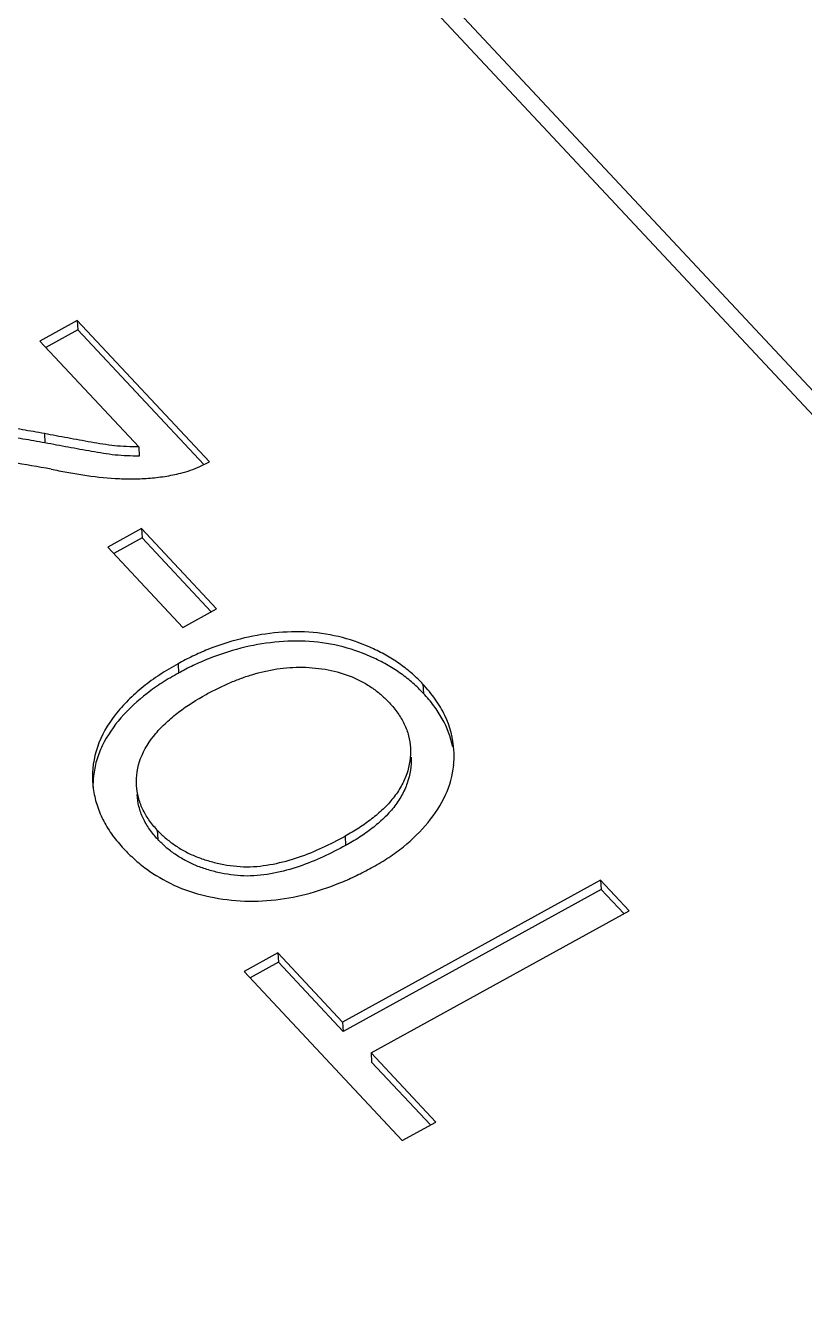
# Model space of a CAD drawing. Header units: millimetres. Extents: x 1514 to 2054, y 119 to 530.
# Drawn here: x 1785.83 to 1786.378, y 335.095 to 335.991 of the extents above; entities that cross this region are included whole.
import ezdxf

# ---------------------------------------------------------------- set-up
doc = ezdxf.new("R2010")
doc.units = ezdxf.units.MM
doc.header["$LTSCALE"] = 30.734
doc.layers.get('0').update_dxf_attribs({"linetype": 'CONTINUOUS'})

msp = doc.modelspace()

# ---------------------------------------------------------------- linework, layer by layer
at = {"color": 7}
for p, q in [((1785.38501, 336.78513), (1786.96573, 335.09544)), ((1786.9811, 335.09605), (1785.40039, 336.78574)), ((1785.86644, 335.7836), (1785.84011, 335.76911)), ((1785.86682, 335.77707), (1785.84427, 335.76466)), ((1785.86644, 335.7836), (1785.86682, 335.77707)), ((1785.95946, 335.68417), (1785.86644, 335.7836)), ((1785.95559, 335.68218), (1785.86682, 335.77707)), ((1785.84011, 335.76911), (1785.90971, 335.69472)), ((1785.84332, 335.70401), (1785.8437, 335.69749)), ((1785.90971, 335.69472), (1785.91009, 335.6882)), ((1785.95281, 335.68076), (1785.95946, 335.68417)), ((1785.91168, 335.6372), (1785.88798, 335.62416)), ((1785.91168, 335.6372), (1785.91206, 335.63067)), ((1785.96457, 335.58066), (1785.91168, 335.6372)), ((1785.91206, 335.63067), (1785.89214, 335.61971)), ((1785.96079, 335.57858), (1785.91206, 335.63067)), ((1785.88798, 335.62416), (1785.94087, 335.56762)), ((1785.94087, 335.56762), (1785.96457, 335.58066)), ((1785.93737, 335.54206), (1785.93775, 335.53554)), ((1786.10983, 335.52769), (1786.11021, 335.52117)), ((1785.92271, 335.42505), (1785.92309, 335.41852)), ((1786.05499, 335.42073), (1786.05537, 335.41421)), ((1786.23487, 335.38977), (1786.05322, 335.28981)), ((1786.23525, 335.38325), (1786.0536, 335.28328)), ((1786.23487, 335.38977), (1786.23525, 335.38325)), ((1786.25493, 335.36832), (1786.23487, 335.38977)), ((1786.25116, 335.36625), (1786.23525, 335.38325)), ((1786.07328, 335.26836), (1786.25493, 335.36832)), ((1786.00762, 335.33855), (1785.98392, 335.32551)), ((1786.00762, 335.33855), (1786.008, 335.33203)), ((1786.05322, 335.28981), (1786.00762, 335.33855)), ((1786.008, 335.33203), (1785.98808, 335.32107)), ((1786.0536, 335.28328), (1786.008, 335.33203)), ((1785.98392, 335.32551), (1786.09518, 335.20658)), ((1786.05322, 335.28981), (1786.0536, 335.28328)), ((1786.07328, 335.26836), (1786.07366, 335.26184)), ((1786.11888, 335.21962), (1786.07328, 335.26836)), ((1786.1151, 335.21754), (1786.07366, 335.26184)), ((1786.09518, 335.20658), (1786.11888, 335.21962))]:
    msp.add_line(p, q, dxfattribs=at)
for centre, radius, start, end in [((1786.06643, 335.47714), 0.06533, 354.30706, 3.36879), ((1785.94631, 335.46338), 0.06921, 183.4492, 188.8223), ((1785.93818, 335.45634), 0.06068, 173.67789, 181.41905)]:
    msp.add_arc(centre, radius, start, end, dxfattribs=at)
for points, knots in [([(1785.84332, 335.70401), (1785.83816, 335.70491), (1785.82783, 335.70674), (1785.80702, 335.70989), (1785.78595, 335.71231), (1785.7647, 335.71215), (1785.75144, 335.71074), (1785.74111, 335.70838), (1785.7336, 335.70615), (1785.72638, 335.70336), (1785.72184, 335.70101), (1785.7196, 335.69984)], [0, 0, 0, 0, 0.124441, 0.249258, 0.50048, 0.627148, 0.753704, 0.816489, 0.878674, 0.939921, 1, 1, 1, 1]), ([(1785.8437, 335.69749), (1785.83854, 335.69839), (1785.82821, 335.70021), (1785.8074, 335.70337), (1785.78633, 335.70578), (1785.76509, 335.70563), (1785.75182, 335.70421), (1785.7415, 335.70186), (1785.73398, 335.69962), (1785.72677, 335.69683), (1785.72223, 335.69448), (1785.71998, 335.69332)], [0, 0, 0, 0, 0.124441, 0.249258, 0.50048, 0.627148, 0.753704, 0.816489, 0.878674, 0.939921, 1, 1, 1, 1]), ([(1785.90971, 335.69472), (1785.90687, 335.69472), (1785.90121, 335.69471), (1785.89276, 335.69533), (1785.88442, 335.69653), (1785.87341, 335.69839), (1785.85972, 335.70089), (1785.84878, 335.70295), (1785.84332, 335.70401)], [0, 0, 0, 0, 0.126735, 0.252852, 0.378091, 0.502762, 0.751553, 1, 1, 1, 1]), ([(1785.91009, 335.6882), (1785.90725, 335.68819), (1785.90159, 335.68818), (1785.89314, 335.68881), (1785.88481, 335.69001), (1785.8738, 335.69186), (1785.8601, 335.69437), (1785.84916, 335.69643), (1785.8437, 335.69749)], [0, 0, 0, 0, 0.126735, 0.252852, 0.378091, 0.502762, 0.751553, 1, 1, 1, 1]), ([(1785.84795, 335.67901), (1785.83883, 335.68066), (1785.82052, 335.68382), (1785.79744, 335.68684), (1785.77878, 335.68832), (1785.76699, 335.68814), (1785.75765, 335.68696), (1785.75078, 335.68557), (1785.74527, 335.6838), (1785.74106, 335.68205), (1785.73907, 335.681), (1785.73809, 335.68048)], [0, 0, 0, 0, 0.248835, 0.499102, 0.625038, 0.751604, 0.814848, 0.877693, 0.939616, 0.970035, 1, 1, 1, 1]), ([(1785.84795, 335.67901), (1785.85166, 335.67825), (1785.8591, 335.67673), (1785.87417, 335.67428), (1785.88941, 335.67243), (1785.90483, 335.67195), (1785.91643, 335.67247), (1785.92798, 335.67367), (1785.93553, 335.67531), (1785.93929, 335.67616)], [0, 0, 0, 0, 0.123296, 0.247225, 0.496808, 0.622591, 0.748722, 0.874768, 1, 1, 1, 1]), ([(1785.93929, 335.67616), (1785.94161, 335.67675), (1785.94623, 335.67799), (1785.95065, 335.67979), (1785.95281, 335.68076)], [0, 0, 0, 0, 0.504255, 1, 1, 1, 1]), ([(1786.10983, 335.52769), (1786.10742, 335.53016), (1786.10248, 335.53511), (1786.0941, 335.54165), (1786.08494, 335.54761), (1786.07149, 335.55446), (1786.05315, 335.56126), (1786.02941, 335.56498), (1786.00505, 335.56433), (1785.98112, 335.56004), (1785.96208, 335.55378), (1785.94764, 335.5475), (1785.94077, 335.54387), (1785.93737, 335.54206)], [0, 0, 0, 0, 0.055485, 0.1125, 0.171055, 0.23124, 0.355507, 0.484532, 0.615782, 0.746503, 0.874879, 0.937886, 1, 1, 1, 1]), ([(1786.11021, 335.52117), (1786.10781, 335.52363), (1786.10287, 335.52858), (1786.09448, 335.53512), (1786.08533, 335.54109), (1786.07187, 335.54793), (1786.05353, 335.55473), (1786.0298, 335.55845), (1786.00543, 335.5578), (1785.98151, 335.55352), (1785.96246, 335.54725), (1785.94803, 335.54097), (1785.94115, 335.53735), (1785.93775, 335.53554)], [0, 0, 0, 0, 0.055485, 0.1125, 0.171055, 0.23124, 0.355507, 0.484532, 0.615782, 0.746503, 0.874879, 0.937886, 1, 1, 1, 1]), ([(1785.93737, 335.54206), (1785.93305, 335.5396), (1785.92661, 335.53588), (1785.91855, 335.53024), (1785.91089, 335.52448), (1785.90216, 335.51664), (1785.8902, 335.50327), (1785.87918, 335.4845), (1785.87675, 335.46736), (1785.87723, 335.45922)], [0, 0, 0, 0, 0.138536, 0.206594, 0.273868, 0.405271, 0.532532, 0.773008, 1, 1, 1, 1]), ([(1785.93775, 335.53554), (1785.93388, 335.53333), (1785.92624, 335.52892), (1785.91218, 335.51899), (1785.89684, 335.50504), (1785.8853, 335.48835), (1785.87966, 335.47403), (1785.87828, 335.46667), (1785.87787, 335.46302)], [0, 0, 0, 0, 0.136953, 0.271077, 0.528871, 0.771179, 0.887, 1, 1, 1, 1]), ([(1785.95722, 335.5205), (1785.95976, 335.52185), (1785.96485, 335.52457), (1785.97273, 335.52828), (1785.98091, 335.53155), (1785.99219, 335.53543), (1786.00397, 335.53812), (1786.01601, 335.53954), (1786.02812, 335.5398), (1786.04301, 335.53829), (1786.05721, 335.53421), (1786.06748, 335.52928), (1786.07445, 335.52498), (1786.08074, 335.5201), (1786.08441, 335.51639), (1786.08622, 335.51456)], [0, 0, 0, 0, 0.061884, 0.124408, 0.187717, 0.251714, 0.381556, 0.447107, 0.512739, 0.642556, 0.768282, 0.828814, 0.887621, 0.944614, 1, 1, 1, 1]), ([(1786.13166, 335.48098), (1786.13116, 335.48946), (1786.12772, 335.50235), (1786.11987, 335.51539), (1786.11445, 335.52259), (1786.11138, 335.52598), (1786.10983, 335.52769)], [0, 0, 0, 0, 0.485512, 0.73842, 0.868081, 1, 1, 1, 1]), ([(1785.90816, 335.45651), (1785.90779, 335.46289), (1785.9099, 335.47642), (1785.91931, 335.49079), (1785.92915, 335.50098), (1785.94068, 335.51072), (1785.95049, 335.51673), (1785.95722, 335.5205)], [0, 0, 0, 0, 0.225874, 0.467163, 0.595047, 0.726834, 1, 1, 1, 1]), ([(1786.13082, 335.48367), (1786.12937, 335.49054), (1786.12552, 335.50072), (1786.1186, 335.51119), (1786.11401, 335.517), (1786.11148, 335.51977), (1786.11021, 335.52117)], [0, 0, 0, 0, 0.486997, 0.739966, 0.869102, 1, 1, 1, 1]), ([(1786.08622, 335.51456), (1786.08828, 335.51224), (1786.09229, 335.50761), (1786.09688, 335.49979), (1786.09996, 335.4915), (1786.10085, 335.48574), (1786.10102, 335.48287)], [0, 0, 0, 0, 0.260929, 0.513322, 0.758592, 1, 1, 1, 1]), ([(1786.10102, 335.48287), (1786.10138, 335.47673), (1786.09983, 335.46718), (1786.09463, 335.45557), (1786.08894, 335.44728), (1786.08191, 335.4396), (1786.07368, 335.43271), (1786.06472, 335.42627), (1786.05826, 335.42258), (1786.05499, 335.42073)], [0, 0, 0, 0, 0.226469, 0.344518, 0.467154, 0.594521, 0.726411, 0.86167, 1, 1, 1, 1]), ([(1786.10141, 335.47635), (1786.10177, 335.4702), (1786.10021, 335.46066), (1786.09501, 335.44904), (1786.08932, 335.44076), (1786.0823, 335.43308), (1786.07407, 335.42618), (1786.06511, 335.41975), (1786.05864, 335.41606), (1786.05537, 335.41421)], [0, 0, 0, 0, 0.226469, 0.344518, 0.467154, 0.594521, 0.726411, 0.86167, 1, 1, 1, 1]), ([(1786.07472, 335.3991), (1786.07662, 335.40017), (1786.08041, 335.40229), (1786.08761, 335.40693), (1786.09934, 335.41547), (1786.1137, 335.42956), (1786.12661, 335.44885), (1786.13073, 335.46348), (1786.13145, 335.47066)], [0, 0, 0, 0, 0.069153, 0.137423, 0.271546, 0.528729, 0.77117, 1, 1, 1, 1]), ([(1785.92271, 335.42505), (1785.92066, 335.42735), (1785.91764, 335.43081), (1785.91444, 335.43595), (1785.9124, 335.43988), (1785.91065, 335.4439), (1785.90903, 335.44941), (1785.90833, 335.45367), (1785.90816, 335.45651)], [0, 0, 0, 0, 0.260913, 0.387915, 0.513043, 0.636606, 0.758565, 1, 1, 1, 1]), ([(1785.87792, 335.45277), (1785.87849, 335.44905), (1785.88026, 335.44162), (1785.88492, 335.43103), (1785.89115, 335.42094), (1785.89642, 335.4149), (1785.89913, 335.41189)], [0, 0, 0, 0, 0.241368, 0.487356, 0.739762, 1, 1, 1, 1]), ([(1785.92309, 335.41852), (1785.92105, 335.42082), (1785.91803, 335.42428), (1785.91483, 335.42943), (1785.91278, 335.43336), (1785.91104, 335.43737), (1785.90941, 335.44289), (1785.90872, 335.44715), (1785.90855, 335.44999)], [0, 0, 0, 0, 0.260913, 0.387915, 0.513043, 0.636606, 0.758565, 1, 1, 1, 1]), ([(1785.92271, 335.42505), (1785.92456, 335.42316), (1785.92835, 335.41933), (1785.93493, 335.41442), (1785.94211, 335.40996), (1785.95, 335.40626), (1785.95844, 335.40338), (1785.97028, 335.4004), (1785.98578, 335.39849), (1786.00441, 335.40068), (1786.02227, 335.40556), (1786.03912, 335.41242), (1786.04975, 335.41794), (1786.05499, 335.42073)], [0, 0, 0, 0, 0.05548, 0.112763, 0.171684, 0.232431, 0.294847, 0.358476, 0.488306, 0.619458, 0.74887, 0.875636, 1, 1, 1, 1]), ([(1786.05537, 335.41421), (1786.05014, 335.41142), (1786.0395, 335.40589), (1786.02265, 335.39904), (1786.00479, 335.39415), (1785.98616, 335.39197), (1785.97067, 335.39388), (1785.95883, 335.39686), (1785.95038, 335.39974), (1785.9425, 335.40343), (1785.93532, 335.40789), (1785.92874, 335.4128), (1785.92494, 335.41663), (1785.92309, 335.41852)], [0, 0, 0, 0, 0.124364, 0.25113, 0.380542, 0.511694, 0.641524, 0.705153, 0.767569, 0.828316, 0.887237, 0.94452, 1, 1, 1, 1]), ([(1785.89913, 335.41189), (1785.90159, 335.40939), (1785.90659, 335.40432), (1785.91801, 335.39519), (1785.93448, 335.38543), (1785.95703, 335.378), (1785.98131, 335.37455), (1786.00619, 335.37525), (1786.03047, 335.38016), (1786.04971, 335.3869), (1786.06428, 335.39355), (1786.07125, 335.39726), (1786.07472, 335.3991)], [0, 0, 0, 0, 0.055457, 0.112351, 0.230782, 0.355718, 0.48519, 0.616528, 0.7471, 0.875116, 0.937926, 1, 1, 1, 1])]:
    msp.add_open_spline(points, degree=3, knots=knots, dxfattribs=at)

doc.saveas('drawing.dxf')
